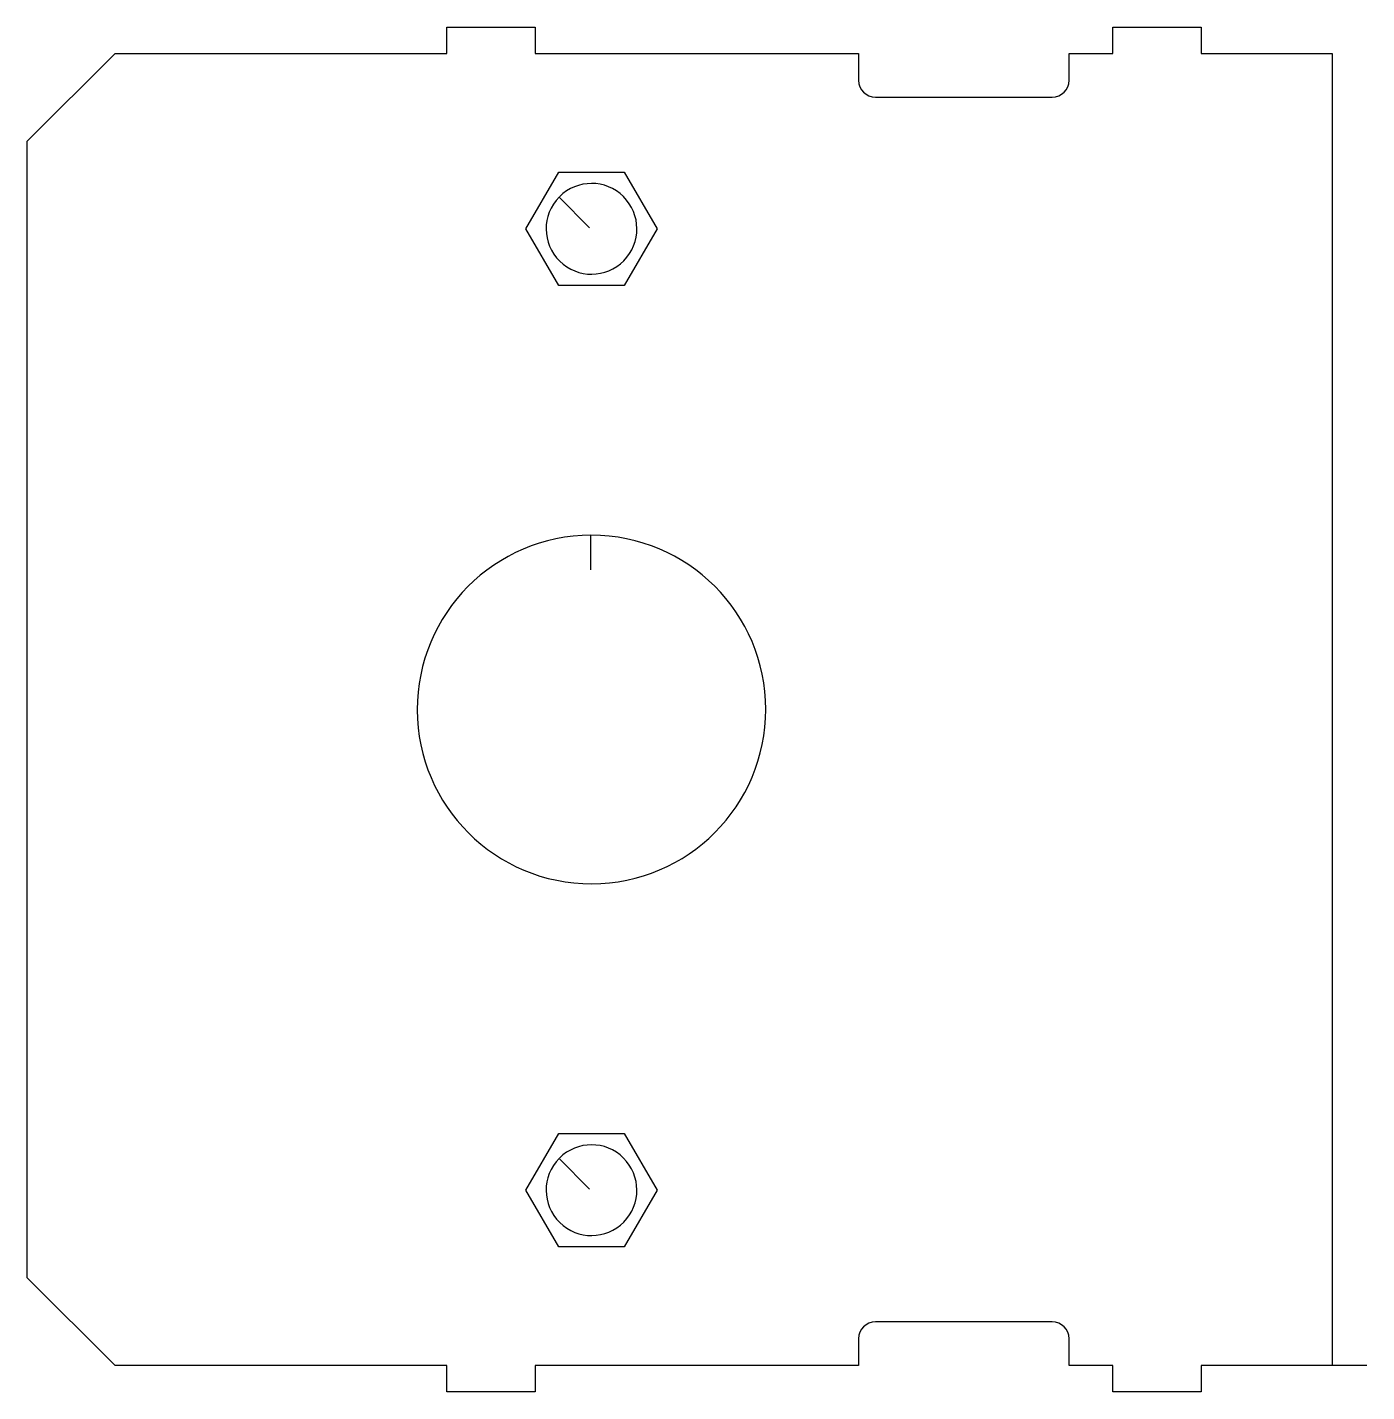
# Model space of a CAD drawing. Extents: x 842 to 996, y 788 to 945.
import ezdxf

# ---------------------------------------------------------------- set-up
doc = ezdxf.new("R2010")
doc.units = 0

msp = doc.modelspace()

# ---------------------------------------------------------------- linework, layer by layer
for p, q in [((890.44, 941.56), (890.44, 944.56)), ((890.44, 944.56), (900.56, 944.56)), ((900.56, 944.56), (900.56, 941.56)), ((966.64, 941.56), (966.64, 944.56)), ((966.64, 944.56), (976.76, 944.56)), ((976.76, 944.56), (976.76, 941.56)), ((842.44, 931.52), (852.48, 941.56)), ((852.48, 941.56), (890.44, 941.56)), ((900.56, 941.56), (937.56, 941.56)), ((937.56, 941.56), (937.56, 938.5)), ((961.64, 938.5), (961.64, 941.56)), ((961.64, 941.56), (966.64, 941.56)), ((976.76, 941.56), (991.76, 941.56)), ((991.76, 941.56), (991.76, 791.5)), ((939.5, 936.56), (959.7, 936.56)), ((842.44, 801.48), (842.44, 931.52)), ((899.49, 921.5), (903.25, 928)), ((903.25, 928), (910.75, 928)), ((910.75, 928), (914.51, 921.5)), ((906.78, 921.63), (903.29, 925.13)), ((903.25, 915), (899.49, 921.5)), ((914.51, 921.5), (910.75, 915)), ((910.75, 915), (903.25, 915)), ((906.94, 882.5), (906.94, 886.44)), ((899.49, 811.5), (903.25, 818)), ((903.25, 818), (910.75, 818)), ((910.75, 818), (914.51, 811.5)), ((906.78, 811.63), (903.29, 815.13)), ((903.25, 805), (899.49, 811.5)), ((914.51, 811.5), (910.75, 805)), ((910.75, 805), (903.25, 805)), ((852.48, 791.44), (842.44, 801.48)), ((959.7, 796.44), (939.5, 796.44)), ((937.56, 794.5), (937.56, 791.44)), ((961.64, 791.44), (961.64, 794.5)), ((890.44, 791.44), (852.48, 791.44)), ((890.44, 788.44), (890.44, 791.44)), ((937.56, 791.44), (900.56, 791.44)), ((900.56, 791.44), (900.56, 788.44)), ((966.64, 791.44), (961.64, 791.44)), ((966.64, 788.44), (966.64, 791.44)), ((991.7, 791.44), (976.76, 791.44)), ((976.76, 791.44), (976.76, 788.44)), ((995.7, 791.44), (991.7, 791.44)), ((900.56, 788.44), (890.44, 788.44)), ((976.76, 788.44), (966.64, 788.44))]:
    msp.add_line(p, q)
for centre, radius, start, end in [((939.5, 938.5), 1.94, 180, 270), ((959.7, 938.5), 1.94, 270, 0), ((907, 921.5), 5.19, 135.6245, 135), ((907, 866.5), 19.94, 90.1724, 90), ((907, 811.5), 5.19, 135.6245, 135), ((939.5, 794.5), 1.94, 90, 180), ((959.7, 794.5), 1.94, 0, 90)]:
    msp.add_arc(centre, radius, start, end)

doc.saveas('drawing.dxf')
